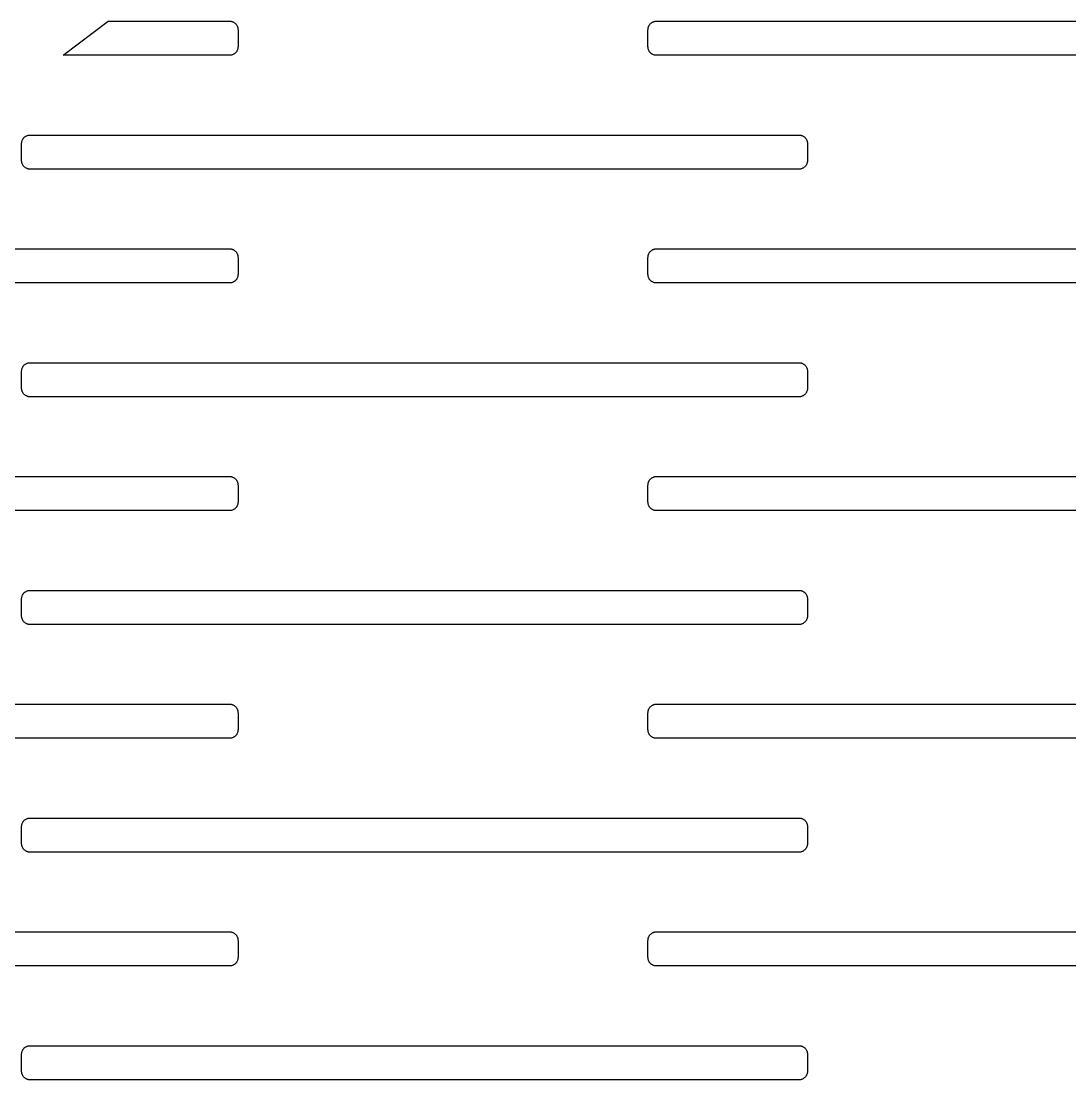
# Model space of a CAD drawing. Header units: metres. Extents: x -156 to 156, y -163 to 163.
# Drawn here: x -99.32 to -62.48, y 82.7 to 119.9 of the extents above; entities that cross this region are included whole.
import ezdxf

# ---------------------------------------------------------------- set-up
doc = ezdxf.new("R2010")
doc.units = ezdxf.units.M

msp = doc.modelspace()

# ---------------------------------------------------------------- linework, layer by layer
for p, q in [((-97.8454, 118.7), (-96.2567, 119.9)), ((-96.2567, 119.9), (-92, 119.9)), ((-92, 119.9), (-91.9812, 119.899)), ((-91.9812, 119.899), (-91.9624, 119.898)), ((-91.9624, 119.898), (-91.9438, 119.895)), ((-91.9438, 119.895), (-91.9254, 119.891)), ((-91.9254, 119.891), (-91.9073, 119.885)), ((-91.9073, 119.885), (-91.8896, 119.879)), ((-91.8896, 119.879), (-91.8723, 119.871)), ((-91.8723, 119.871), (-91.8555, 119.863)), ((-91.8555, 119.863), (-91.8392, 119.853)), ((-91.8392, 119.853), (-91.8237, 119.843)), ((-91.8237, 119.843), (-91.8088, 119.831)), ((-91.8088, 119.831), (-91.7946, 119.819)), ((-91.7946, 119.819), (-91.7813, 119.805)), ((-91.7813, 119.805), (-91.7688, 119.791)), ((-91.7688, 119.791), (-91.7573, 119.776)), ((-77.2427, 119.776), (-77.2312, 119.791)), ((-77.2312, 119.791), (-77.2187, 119.805)), ((-77.2187, 119.805), (-77.2054, 119.819)), ((-77.2054, 119.819), (-77.1912, 119.831)), ((-77.1912, 119.831), (-77.1763, 119.843)), ((-77.1763, 119.843), (-77.1608, 119.853)), ((-77.1608, 119.853), (-77.1445, 119.863)), ((-77.1445, 119.863), (-77.1277, 119.871)), ((-77.1277, 119.871), (-77.1104, 119.879)), ((-77.1104, 119.879), (-77.0927, 119.885)), ((-77.0927, 119.885), (-77.0746, 119.891)), ((-77.0746, 119.891), (-77.0562, 119.895)), ((-77.0562, 119.895), (-77.0376, 119.898)), ((-77.0376, 119.898), (-77.0188, 119.899)), ((-77.0188, 119.899), (-77, 119.9)), ((-77, 119.9), (-50, 119.9)), ((-91.7573, 119.776), (-91.7467, 119.761)), ((-91.7467, 119.761), (-91.7371, 119.745)), ((-91.7371, 119.745), (-91.7285, 119.728)), ((-91.7285, 119.728), (-91.7211, 119.71)), ((-91.7211, 119.71), (-91.7147, 119.693)), ((-91.7147, 119.693), (-91.7094, 119.675)), ((-91.7094, 119.675), (-91.7053, 119.656)), ((-91.7053, 119.656), (-91.7024, 119.638)), ((-91.7024, 119.638), (-91.7006, 119.619)), ((-91.7006, 119.619), (-91.7, 119.6)), ((-91.7, 119.6), (-91.7, 119)), ((-77.3, 119.6), (-77.2994, 119.619)), ((-77.3, 119), (-77.3, 119.6)), ((-77.2994, 119.619), (-77.2976, 119.638)), ((-77.2976, 119.638), (-77.2947, 119.656)), ((-77.2947, 119.656), (-77.2906, 119.675)), ((-77.2906, 119.675), (-77.2853, 119.693)), ((-77.2853, 119.693), (-77.2789, 119.71)), ((-77.2789, 119.71), (-77.2714, 119.728)), ((-77.2714, 119.728), (-77.2629, 119.745)), ((-77.2629, 119.745), (-77.2533, 119.761)), ((-77.2533, 119.761), (-77.2427, 119.776)), ((-92, 118.7), (-97.8454, 118.7)), ((-91.9812, 118.701), (-92, 118.7)), ((-91.9624, 118.702), (-91.9812, 118.701)), ((-91.9438, 118.705), (-91.9624, 118.702)), ((-91.9254, 118.709), (-91.9438, 118.705)), ((-91.9073, 118.715), (-91.9254, 118.709)), ((-91.8896, 118.721), (-91.9073, 118.715)), ((-91.8723, 118.729), (-91.8896, 118.721)), ((-91.8555, 118.737), (-91.8723, 118.729)), ((-91.8392, 118.747), (-91.8555, 118.737)), ((-91.8237, 118.757), (-91.8392, 118.747)), ((-91.8088, 118.769), (-91.8237, 118.757)), ((-91.7946, 118.781), (-91.8088, 118.769)), ((-91.7813, 118.795), (-91.7946, 118.781)), ((-91.7688, 118.809), (-91.7813, 118.795)), ((-91.7573, 118.824), (-91.7688, 118.809)), ((-91.7467, 118.839), (-91.7573, 118.824)), ((-91.7371, 118.855), (-91.7467, 118.839)), ((-91.7285, 118.872), (-91.7371, 118.855)), ((-91.7211, 118.89), (-91.7285, 118.872)), ((-91.7147, 118.907), (-91.7211, 118.89)), ((-91.7094, 118.925), (-91.7147, 118.907)), ((-91.7053, 118.944), (-91.7094, 118.925)), ((-91.7024, 118.962), (-91.7053, 118.944)), ((-91.7006, 118.981), (-91.7024, 118.962)), ((-91.7, 119), (-91.7006, 118.981)), ((-77.2994, 118.981), (-77.3, 119)), ((-77.2976, 118.962), (-77.2994, 118.981)), ((-77.2947, 118.944), (-77.2976, 118.962)), ((-77.2906, 118.925), (-77.2947, 118.944)), ((-77.2853, 118.907), (-77.2906, 118.925)), ((-77.2789, 118.89), (-77.2853, 118.907)), ((-77.2714, 118.872), (-77.2789, 118.89)), ((-77.2629, 118.855), (-77.2714, 118.872)), ((-77.2533, 118.839), (-77.2629, 118.855)), ((-77.2427, 118.824), (-77.2533, 118.839)), ((-77.2312, 118.809), (-77.2427, 118.824)), ((-77.2187, 118.795), (-77.2312, 118.809)), ((-77.2054, 118.781), (-77.2187, 118.795)), ((-77.1912, 118.769), (-77.2054, 118.781)), ((-77.1763, 118.757), (-77.1912, 118.769)), ((-77.1608, 118.747), (-77.1763, 118.757)), ((-77.1445, 118.737), (-77.1608, 118.747)), ((-77.1277, 118.729), (-77.1445, 118.737)), ((-77.1104, 118.721), (-77.1277, 118.729)), ((-77.0927, 118.715), (-77.1104, 118.721)), ((-77.0746, 118.709), (-77.0927, 118.715)), ((-77.0562, 118.705), (-77.0746, 118.709)), ((-77.0376, 118.702), (-77.0562, 118.705)), ((-77.0188, 118.701), (-77.0376, 118.702)), ((-77, 118.7), (-77.0188, 118.701)), ((-50, 118.7), (-77, 118.7)), ((-99.2906, 115.675), (-99.2853, 115.693)), ((-99.2853, 115.693), (-99.2789, 115.71)), ((-99.2789, 115.71), (-99.2714, 115.728)), ((-99.2714, 115.728), (-99.2629, 115.745)), ((-99.2629, 115.745), (-99.2533, 115.761)), ((-99.2533, 115.761), (-99.2427, 115.776)), ((-99.2427, 115.776), (-99.2312, 115.791)), ((-99.2312, 115.791), (-99.2187, 115.805)), ((-99.2187, 115.805), (-99.2054, 115.819)), ((-99.2054, 115.819), (-99.1912, 115.831)), ((-99.1912, 115.831), (-99.1763, 115.843)), ((-99.1763, 115.843), (-99.1608, 115.853)), ((-99.1608, 115.853), (-99.1445, 115.863)), ((-99.1445, 115.863), (-99.1277, 115.871)), ((-99.1277, 115.871), (-99.1104, 115.879)), ((-99.1104, 115.879), (-99.0927, 115.885)), ((-99.0927, 115.885), (-99.0746, 115.891)), ((-99.0746, 115.891), (-99.0562, 115.895)), ((-99.0562, 115.895), (-99.0376, 115.898)), ((-99.0376, 115.898), (-99.0188, 115.899)), ((-99.0188, 115.899), (-99, 115.9)), ((-99, 115.9), (-72, 115.9)), ((-72, 115.9), (-71.9812, 115.899)), ((-71.9812, 115.899), (-71.9624, 115.898)), ((-71.9624, 115.898), (-71.9438, 115.895)), ((-71.9438, 115.895), (-71.9254, 115.891)), ((-71.9254, 115.891), (-71.9073, 115.885)), ((-71.9073, 115.885), (-71.8896, 115.879)), ((-71.8896, 115.879), (-71.8723, 115.871)), ((-71.8723, 115.871), (-71.8555, 115.863)), ((-71.8555, 115.863), (-71.8392, 115.853)), ((-71.8392, 115.853), (-71.8237, 115.843)), ((-71.8237, 115.843), (-71.8088, 115.831)), ((-71.8088, 115.831), (-71.7946, 115.819)), ((-71.7946, 115.819), (-71.7813, 115.805)), ((-71.7813, 115.805), (-71.7688, 115.791)), ((-71.7688, 115.791), (-71.7573, 115.776)), ((-71.7573, 115.776), (-71.7467, 115.761)), ((-71.7467, 115.761), (-71.7371, 115.745)), ((-71.7371, 115.745), (-71.7285, 115.728)), ((-71.7285, 115.728), (-71.7211, 115.71)), ((-71.7211, 115.71), (-71.7147, 115.693)), ((-71.7147, 115.693), (-71.7094, 115.675)), ((-99.3, 115.6), (-99.2994, 115.619)), ((-99.3, 115), (-99.3, 115.6)), ((-99.2994, 115.619), (-99.2976, 115.638)), ((-99.2976, 115.638), (-99.2947, 115.656)), ((-99.2947, 115.656), (-99.2906, 115.675)), ((-71.7094, 115.675), (-71.7053, 115.656)), ((-71.7053, 115.656), (-71.7024, 115.638)), ((-71.7024, 115.638), (-71.7006, 115.619)), ((-71.7006, 115.619), (-71.7, 115.6)), ((-71.7, 115.6), (-71.7, 115)), ((-99.2994, 114.981), (-99.3, 115)), ((-99.2976, 114.962), (-99.2994, 114.981)), ((-99.2947, 114.944), (-99.2976, 114.962)), ((-71.7024, 114.962), (-71.7053, 114.944)), ((-71.7006, 114.981), (-71.7024, 114.962)), ((-71.7, 115), (-71.7006, 114.981)), ((-99.2906, 114.925), (-99.2947, 114.944)), ((-99.2853, 114.907), (-99.2906, 114.925)), ((-99.2789, 114.89), (-99.2853, 114.907)), ((-99.2714, 114.872), (-99.2789, 114.89)), ((-99.2629, 114.855), (-99.2714, 114.872)), ((-99.2533, 114.839), (-99.2629, 114.855)), ((-99.2427, 114.824), (-99.2533, 114.839)), ((-99.2312, 114.809), (-99.2427, 114.824)), ((-99.2187, 114.795), (-99.2312, 114.809)), ((-99.2054, 114.781), (-99.2187, 114.795)), ((-99.1912, 114.769), (-99.2054, 114.781)), ((-99.1763, 114.757), (-99.1912, 114.769)), ((-99.1608, 114.747), (-99.1763, 114.757)), ((-99.1445, 114.737), (-99.1608, 114.747)), ((-99.1277, 114.729), (-99.1445, 114.737)), ((-99.1104, 114.721), (-99.1277, 114.729)), ((-99.0927, 114.715), (-99.1104, 114.721)), ((-99.0746, 114.709), (-99.0927, 114.715)), ((-99.0562, 114.705), (-99.0746, 114.709)), ((-99.0376, 114.702), (-99.0562, 114.705)), ((-99.0188, 114.701), (-99.0376, 114.702)), ((-99, 114.7), (-99.0188, 114.701)), ((-72, 114.7), (-99, 114.7)), ((-71.9812, 114.701), (-72, 114.7)), ((-71.9624, 114.702), (-71.9812, 114.701)), ((-71.9438, 114.705), (-71.9624, 114.702)), ((-71.9254, 114.709), (-71.9438, 114.705)), ((-71.9073, 114.715), (-71.9254, 114.709)), ((-71.8896, 114.721), (-71.9073, 114.715)), ((-71.8723, 114.729), (-71.8896, 114.721)), ((-71.8555, 114.737), (-71.8723, 114.729)), ((-71.8392, 114.747), (-71.8555, 114.737)), ((-71.8237, 114.757), (-71.8392, 114.747)), ((-71.8088, 114.769), (-71.8237, 114.757)), ((-71.7946, 114.781), (-71.8088, 114.769)), ((-71.7813, 114.795), (-71.7946, 114.781)), ((-71.7688, 114.809), (-71.7813, 114.795)), ((-71.7573, 114.824), (-71.7688, 114.809)), ((-71.7467, 114.839), (-71.7573, 114.824)), ((-71.7371, 114.855), (-71.7467, 114.839)), ((-71.7285, 114.872), (-71.7371, 114.855)), ((-71.7211, 114.89), (-71.7285, 114.872)), ((-71.7147, 114.907), (-71.7211, 114.89)), ((-71.7094, 114.925), (-71.7147, 114.907)), ((-71.7053, 114.944), (-71.7094, 114.925)), ((-106.081, 111.9), (-92, 111.9)), ((-92, 111.9), (-91.9812, 111.899)), ((-91.9812, 111.899), (-91.9624, 111.898)), ((-91.9624, 111.898), (-91.9438, 111.895)), ((-91.9438, 111.895), (-91.9254, 111.891)), ((-91.9254, 111.891), (-91.9073, 111.885)), ((-91.9073, 111.885), (-91.8896, 111.879)), ((-91.8896, 111.879), (-91.8723, 111.871)), ((-91.8723, 111.871), (-91.8555, 111.863)), ((-91.8555, 111.863), (-91.8392, 111.853)), ((-91.8392, 111.853), (-91.8237, 111.843)), ((-91.8237, 111.843), (-91.8088, 111.831)), ((-91.8088, 111.831), (-91.7946, 111.819)), ((-91.7946, 111.819), (-91.7813, 111.805)), ((-91.7813, 111.805), (-91.7688, 111.791)), ((-91.7688, 111.791), (-91.7573, 111.776)), ((-91.7573, 111.776), (-91.7467, 111.761)), ((-91.7467, 111.761), (-91.7371, 111.745)), ((-91.7371, 111.745), (-91.7285, 111.728)), ((-91.7285, 111.728), (-91.7211, 111.71)), ((-91.7211, 111.71), (-91.7147, 111.693)), ((-91.7147, 111.693), (-91.7094, 111.675)), ((-91.7094, 111.675), (-91.7053, 111.656)), ((-91.7053, 111.656), (-91.7024, 111.638)), ((-91.7024, 111.638), (-91.7006, 111.619)), ((-91.7006, 111.619), (-91.7, 111.6)), ((-77.3, 111.6), (-77.2994, 111.619)), ((-77.2994, 111.619), (-77.2976, 111.638)), ((-77.2976, 111.638), (-77.2947, 111.656)), ((-77.2947, 111.656), (-77.2906, 111.675)), ((-77.2906, 111.675), (-77.2853, 111.693)), ((-77.2853, 111.693), (-77.2789, 111.71)), ((-77.2789, 111.71), (-77.2714, 111.728)), ((-77.2714, 111.728), (-77.2629, 111.745)), ((-77.2629, 111.745), (-77.2533, 111.761)), ((-77.2533, 111.761), (-77.2427, 111.776)), ((-77.2427, 111.776), (-77.2312, 111.791)), ((-77.2312, 111.791), (-77.2187, 111.805)), ((-77.2187, 111.805), (-77.2054, 111.819)), ((-77.2054, 111.819), (-77.1912, 111.831)), ((-77.1912, 111.831), (-77.1763, 111.843)), ((-77.1763, 111.843), (-77.1608, 111.853)), ((-77.1608, 111.853), (-77.1445, 111.863)), ((-77.1445, 111.863), (-77.1277, 111.871)), ((-77.1277, 111.871), (-77.1104, 111.879)), ((-77.1104, 111.879), (-77.0927, 111.885)), ((-77.0927, 111.885), (-77.0746, 111.891)), ((-77.0746, 111.891), (-77.0562, 111.895)), ((-77.0562, 111.895), (-77.0376, 111.898)), ((-77.0376, 111.898), (-77.0188, 111.899)), ((-77.0188, 111.899), (-77, 111.9)), ((-77, 111.9), (-50, 111.9)), ((-91.7, 111.6), (-91.7, 111)), ((-77.3, 111), (-77.3, 111.6)), ((-91.7285, 110.872), (-91.7371, 110.855)), ((-91.7211, 110.89), (-91.7285, 110.872)), ((-91.7147, 110.907), (-91.7211, 110.89)), ((-91.7094, 110.925), (-91.7147, 110.907)), ((-91.7053, 110.944), (-91.7094, 110.925)), ((-91.7024, 110.962), (-91.7053, 110.944)), ((-91.7006, 110.981), (-91.7024, 110.962)), ((-91.7, 111), (-91.7006, 110.981)), ((-77.2994, 110.981), (-77.3, 111)), ((-77.2976, 110.962), (-77.2994, 110.981)), ((-77.2947, 110.944), (-77.2976, 110.962)), ((-77.2906, 110.925), (-77.2947, 110.944)), ((-77.2853, 110.907), (-77.2906, 110.925)), ((-77.2789, 110.89), (-77.2853, 110.907)), ((-77.2714, 110.872), (-77.2789, 110.89)), ((-77.2629, 110.855), (-77.2714, 110.872)), ((-92, 110.7), (-107.48, 110.7)), ((-91.9812, 110.701), (-92, 110.7)), ((-91.9624, 110.702), (-91.9812, 110.701)), ((-91.9438, 110.705), (-91.9624, 110.702)), ((-91.9254, 110.709), (-91.9438, 110.705)), ((-91.9073, 110.715), (-91.9254, 110.709)), ((-91.8896, 110.721), (-91.9073, 110.715)), ((-91.8723, 110.729), (-91.8896, 110.721)), ((-91.8555, 110.737), (-91.8723, 110.729)), ((-91.8392, 110.747), (-91.8555, 110.737)), ((-91.8237, 110.757), (-91.8392, 110.747)), ((-91.8088, 110.769), (-91.8237, 110.757)), ((-91.7946, 110.781), (-91.8088, 110.769)), ((-91.7813, 110.795), (-91.7946, 110.781)), ((-91.7688, 110.809), (-91.7813, 110.795)), ((-91.7573, 110.824), (-91.7688, 110.809)), ((-91.7467, 110.839), (-91.7573, 110.824)), ((-91.7371, 110.855), (-91.7467, 110.839)), ((-77.2533, 110.839), (-77.2629, 110.855)), ((-77.2427, 110.824), (-77.2533, 110.839)), ((-77.2312, 110.809), (-77.2427, 110.824)), ((-77.2187, 110.795), (-77.2312, 110.809)), ((-77.2054, 110.781), (-77.2187, 110.795)), ((-77.1912, 110.769), (-77.2054, 110.781)), ((-77.1763, 110.757), (-77.1912, 110.769)), ((-77.1608, 110.747), (-77.1763, 110.757)), ((-77.1445, 110.737), (-77.1608, 110.747)), ((-77.1277, 110.729), (-77.1445, 110.737)), ((-77.1104, 110.721), (-77.1277, 110.729)), ((-77.0927, 110.715), (-77.1104, 110.721)), ((-77.0746, 110.709), (-77.0927, 110.715)), ((-77.0562, 110.705), (-77.0746, 110.709)), ((-77.0376, 110.702), (-77.0562, 110.705)), ((-77.0188, 110.701), (-77.0376, 110.702)), ((-77, 110.7), (-77.0188, 110.701)), ((-50, 110.7), (-77, 110.7)), ((-99.1104, 107.879), (-99.0927, 107.885)), ((-99.0927, 107.885), (-99.0746, 107.891)), ((-99.0746, 107.891), (-99.0562, 107.895)), ((-99.0562, 107.895), (-99.0376, 107.898)), ((-99.0376, 107.898), (-99.0188, 107.899)), ((-99.0188, 107.899), (-99, 107.9)), ((-99, 107.9), (-72, 107.9)), ((-72, 107.9), (-71.9812, 107.899)), ((-71.9812, 107.899), (-71.9624, 107.898)), ((-71.9624, 107.898), (-71.9438, 107.895)), ((-71.9438, 107.895), (-71.9254, 107.891)), ((-71.9254, 107.891), (-71.9073, 107.885)), ((-71.9073, 107.885), (-71.8896, 107.879)), ((-99.3, 107.6), (-99.2994, 107.619)), ((-99.3, 107), (-99.3, 107.6)), ((-99.2994, 107.619), (-99.2976, 107.638)), ((-99.2976, 107.638), (-99.2947, 107.656)), ((-99.2947, 107.656), (-99.2906, 107.675)), ((-99.2906, 107.675), (-99.2853, 107.693)), ((-99.2853, 107.693), (-99.2789, 107.71)), ((-99.2789, 107.71), (-99.2714, 107.728)), ((-99.2714, 107.728), (-99.2629, 107.745)), ((-99.2629, 107.745), (-99.2533, 107.761)), ((-99.2533, 107.761), (-99.2427, 107.776)), ((-99.2427, 107.776), (-99.2312, 107.791)), ((-99.2312, 107.791), (-99.2187, 107.805)), ((-99.2187, 107.805), (-99.2054, 107.819)), ((-99.2054, 107.819), (-99.1912, 107.831)), ((-99.1912, 107.831), (-99.1763, 107.843)), ((-99.1763, 107.843), (-99.1608, 107.853)), ((-99.1608, 107.853), (-99.1445, 107.863)), ((-99.1445, 107.863), (-99.1277, 107.871)), ((-99.1277, 107.871), (-99.1104, 107.879)), ((-71.8896, 107.879), (-71.8723, 107.871)), ((-71.8723, 107.871), (-71.8555, 107.863)), ((-71.8555, 107.863), (-71.8392, 107.853)), ((-71.8392, 107.853), (-71.8237, 107.843)), ((-71.8237, 107.843), (-71.8088, 107.831)), ((-71.8088, 107.831), (-71.7946, 107.819)), ((-71.7946, 107.819), (-71.7813, 107.805)), ((-71.7813, 107.805), (-71.7688, 107.791)), ((-71.7688, 107.791), (-71.7573, 107.776)), ((-71.7573, 107.776), (-71.7467, 107.761)), ((-71.7467, 107.761), (-71.7371, 107.745)), ((-71.7371, 107.745), (-71.7285, 107.728)), ((-71.7285, 107.728), (-71.7211, 107.71)), ((-71.7211, 107.71), (-71.7147, 107.693)), ((-71.7147, 107.693), (-71.7094, 107.675)), ((-71.7094, 107.675), (-71.7053, 107.656)), ((-71.7053, 107.656), (-71.7024, 107.638)), ((-71.7024, 107.638), (-71.7006, 107.619)), ((-71.7006, 107.619), (-71.7, 107.6)), ((-71.7, 107.6), (-71.7, 107)), ((-99.2994, 106.981), (-99.3, 107)), ((-99.2976, 106.962), (-99.2994, 106.981)), ((-99.2947, 106.944), (-99.2976, 106.962)), ((-99.2906, 106.925), (-99.2947, 106.944)), ((-99.2853, 106.907), (-99.2906, 106.925)), ((-99.2789, 106.89), (-99.2853, 106.907)), ((-99.2714, 106.872), (-99.2789, 106.89)), ((-99.2629, 106.855), (-99.2714, 106.872)), ((-99.2533, 106.839), (-99.2629, 106.855)), ((-99.2427, 106.824), (-99.2533, 106.839)), ((-99.2312, 106.809), (-99.2427, 106.824)), ((-99.2187, 106.795), (-99.2312, 106.809)), ((-99.2054, 106.781), (-99.2187, 106.795)), ((-99.1912, 106.769), (-99.2054, 106.781)), ((-99.1763, 106.757), (-99.1912, 106.769)), ((-71.8088, 106.769), (-71.8237, 106.757)), ((-71.7946, 106.781), (-71.8088, 106.769)), ((-71.7813, 106.795), (-71.7946, 106.781)), ((-71.7688, 106.809), (-71.7813, 106.795)), ((-71.7573, 106.824), (-71.7688, 106.809)), ((-71.7467, 106.839), (-71.7573, 106.824)), ((-71.7371, 106.855), (-71.7467, 106.839)), ((-71.7285, 106.872), (-71.7371, 106.855)), ((-71.7211, 106.89), (-71.7285, 106.872)), ((-71.7147, 106.907), (-71.7211, 106.89)), ((-71.7094, 106.925), (-71.7147, 106.907)), ((-71.7053, 106.944), (-71.7094, 106.925)), ((-71.7024, 106.962), (-71.7053, 106.944)), ((-71.7006, 106.981), (-71.7024, 106.962)), ((-71.7, 107), (-71.7006, 106.981)), ((-99.1608, 106.747), (-99.1763, 106.757)), ((-99.1445, 106.737), (-99.1608, 106.747)), ((-99.1277, 106.729), (-99.1445, 106.737)), ((-99.1104, 106.721), (-99.1277, 106.729)), ((-99.0927, 106.715), (-99.1104, 106.721)), ((-99.0746, 106.709), (-99.0927, 106.715)), ((-99.0562, 106.705), (-99.0746, 106.709)), ((-99.0376, 106.702), (-99.0562, 106.705)), ((-99.0188, 106.701), (-99.0376, 106.702)), ((-99, 106.7), (-99.0188, 106.701)), ((-72, 106.7), (-99, 106.7)), ((-71.9812, 106.701), (-72, 106.7)), ((-71.9624, 106.702), (-71.9812, 106.701)), ((-71.9438, 106.705), (-71.9624, 106.702)), ((-71.9254, 106.709), (-71.9438, 106.705)), ((-71.9073, 106.715), (-71.9254, 106.709)), ((-71.8896, 106.721), (-71.9073, 106.715)), ((-71.8723, 106.729), (-71.8896, 106.721)), ((-71.8555, 106.737), (-71.8723, 106.729)), ((-71.8392, 106.747), (-71.8555, 106.737)), ((-71.8237, 106.757), (-71.8392, 106.747)), ((-114.519, 103.9), (-92, 103.9)), ((-92, 103.9), (-91.9812, 103.899)), ((-91.9812, 103.899), (-91.9624, 103.898)), ((-91.9624, 103.898), (-91.9438, 103.895)), ((-91.9438, 103.895), (-91.9254, 103.891)), ((-91.9254, 103.891), (-91.9073, 103.885)), ((-91.9073, 103.885), (-91.8896, 103.879)), ((-91.8896, 103.879), (-91.8723, 103.871)), ((-91.8723, 103.871), (-91.8555, 103.863)), ((-91.8555, 103.863), (-91.8392, 103.853)), ((-91.8392, 103.853), (-91.8237, 103.843)), ((-91.8237, 103.843), (-91.8088, 103.831)), ((-91.8088, 103.831), (-91.7946, 103.819)), ((-91.7946, 103.819), (-91.7813, 103.805)), ((-91.7813, 103.805), (-91.7688, 103.791)), ((-91.7688, 103.791), (-91.7573, 103.776)), ((-77.2427, 103.776), (-77.2312, 103.791)), ((-77.2312, 103.791), (-77.2187, 103.805)), ((-77.2187, 103.805), (-77.2054, 103.819)), ((-77.2054, 103.819), (-77.1912, 103.831)), ((-77.1912, 103.831), (-77.1763, 103.843)), ((-77.1763, 103.843), (-77.1608, 103.853)), ((-77.1608, 103.853), (-77.1445, 103.863)), ((-77.1445, 103.863), (-77.1277, 103.871)), ((-77.1277, 103.871), (-77.1104, 103.879)), ((-77.1104, 103.879), (-77.0927, 103.885)), ((-77.0927, 103.885), (-77.0746, 103.891)), ((-77.0746, 103.891), (-77.0562, 103.895)), ((-77.0562, 103.895), (-77.0376, 103.898)), ((-77.0376, 103.898), (-77.0188, 103.899)), ((-77.0188, 103.899), (-77, 103.9)), ((-77, 103.9), (-50, 103.9)), ((-91.7573, 103.776), (-91.7467, 103.761)), ((-91.7467, 103.761), (-91.7371, 103.745)), ((-91.7371, 103.745), (-91.7285, 103.728)), ((-91.7285, 103.728), (-91.7211, 103.71)), ((-91.7211, 103.71), (-91.7147, 103.693)), ((-91.7147, 103.693), (-91.7094, 103.675)), ((-91.7094, 103.675), (-91.7053, 103.656)), ((-91.7053, 103.656), (-91.7024, 103.638)), ((-91.7024, 103.638), (-91.7006, 103.619)), ((-91.7006, 103.619), (-91.7, 103.6)), ((-91.7, 103.6), (-91.7, 103)), ((-77.3, 103.6), (-77.2994, 103.619)), ((-77.3, 103), (-77.3, 103.6)), ((-77.2994, 103.619), (-77.2976, 103.638)), ((-77.2976, 103.638), (-77.2947, 103.656)), ((-77.2947, 103.656), (-77.2906, 103.675)), ((-77.2906, 103.675), (-77.2853, 103.693)), ((-77.2853, 103.693), (-77.2789, 103.71)), ((-77.2789, 103.71), (-77.2714, 103.728)), ((-77.2714, 103.728), (-77.2629, 103.745)), ((-77.2629, 103.745), (-77.2533, 103.761)), ((-77.2533, 103.761), (-77.2427, 103.776)), ((-92, 102.7), (-115.641, 102.7)), ((-91.9812, 102.701), (-92, 102.7)), ((-91.9624, 102.702), (-91.9812, 102.701)), ((-91.9438, 102.705), (-91.9624, 102.702)), ((-91.9254, 102.709), (-91.9438, 102.705)), ((-91.9073, 102.715), (-91.9254, 102.709)), ((-91.8896, 102.721), (-91.9073, 102.715)), ((-91.8723, 102.729), (-91.8896, 102.721)), ((-91.8555, 102.737), (-91.8723, 102.729)), ((-91.8392, 102.747), (-91.8555, 102.737)), ((-91.8237, 102.757), (-91.8392, 102.747)), ((-91.8088, 102.769), (-91.8237, 102.757)), ((-91.7946, 102.781), (-91.8088, 102.769)), ((-91.7813, 102.795), (-91.7946, 102.781)), ((-91.7688, 102.809), (-91.7813, 102.795)), ((-91.7573, 102.824), (-91.7688, 102.809)), ((-91.7467, 102.839), (-91.7573, 102.824)), ((-91.7371, 102.855), (-91.7467, 102.839)), ((-91.7285, 102.872), (-91.7371, 102.855)), ((-91.7211, 102.89), (-91.7285, 102.872)), ((-91.7147, 102.907), (-91.7211, 102.89)), ((-91.7094, 102.925), (-91.7147, 102.907)), ((-91.7053, 102.944), (-91.7094, 102.925)), ((-91.7024, 102.962), (-91.7053, 102.944)), ((-91.7006, 102.981), (-91.7024, 102.962)), ((-91.7, 103), (-91.7006, 102.981)), ((-77.2994, 102.981), (-77.3, 103)), ((-77.2976, 102.962), (-77.2994, 102.981)), ((-77.2947, 102.944), (-77.2976, 102.962)), ((-77.2906, 102.925), (-77.2947, 102.944)), ((-77.2853, 102.907), (-77.2906, 102.925)), ((-77.2789, 102.89), (-77.2853, 102.907)), ((-77.2714, 102.872), (-77.2789, 102.89)), ((-77.2629, 102.855), (-77.2714, 102.872)), ((-77.2533, 102.839), (-77.2629, 102.855)), ((-77.2427, 102.824), (-77.2533, 102.839)), ((-77.2312, 102.809), (-77.2427, 102.824)), ((-77.2187, 102.795), (-77.2312, 102.809)), ((-77.2054, 102.781), (-77.2187, 102.795)), ((-77.1912, 102.769), (-77.2054, 102.781)), ((-77.1763, 102.757), (-77.1912, 102.769)), ((-77.1608, 102.747), (-77.1763, 102.757)), ((-77.1445, 102.737), (-77.1608, 102.747)), ((-77.1277, 102.729), (-77.1445, 102.737)), ((-77.1104, 102.721), (-77.1277, 102.729)), ((-77.0927, 102.715), (-77.1104, 102.721)), ((-77.0746, 102.709), (-77.0927, 102.715)), ((-77.0562, 102.705), (-77.0746, 102.709)), ((-77.0376, 102.702), (-77.0562, 102.705)), ((-77.0188, 102.701), (-77.0376, 102.702)), ((-77, 102.7), (-77.0188, 102.701)), ((-50, 102.7), (-77, 102.7)), ((-99.2853, 99.6927), (-99.2789, 99.7104)), ((-99.2789, 99.7104), (-99.2714, 99.7277)), ((-99.2714, 99.7277), (-99.2629, 99.7445)), ((-99.2629, 99.7445), (-99.2533, 99.7607)), ((-99.2533, 99.7607), (-99.2427, 99.7763)), ((-99.2427, 99.7763), (-99.2312, 99.7912)), ((-99.2312, 99.7912), (-99.2187, 99.8054)), ((-99.2187, 99.8054), (-99.2054, 99.8187)), ((-99.2054, 99.8187), (-99.1912, 99.8311)), ((-99.1912, 99.8311), (-99.1763, 99.8427)), ((-99.1763, 99.8427), (-99.1608, 99.8533)), ((-99.1608, 99.8533), (-99.1445, 99.8629)), ((-99.1445, 99.8629), (-99.1277, 99.8714)), ((-99.1277, 99.8714), (-99.1104, 99.8789)), ((-99.1104, 99.8789), (-99.0927, 99.8853)), ((-99.0927, 99.8853), (-99.0746, 99.8906)), ((-99.0746, 99.8906), (-99.0562, 99.8947)), ((-99.0562, 99.8947), (-99.0376, 99.8976)), ((-99.0376, 99.8976), (-99.0188, 99.8994)), ((-99.0188, 99.8994), (-99, 99.9)), ((-99, 99.9), (-72, 99.9)), ((-72, 99.9), (-71.9812, 99.8994)), ((-71.9812, 99.8994), (-71.9624, 99.8976)), ((-71.9624, 99.8976), (-71.9438, 99.8947)), ((-71.9438, 99.8947), (-71.9254, 99.8906)), ((-71.9254, 99.8906), (-71.9073, 99.8853)), ((-71.9073, 99.8853), (-71.8896, 99.8789)), ((-71.8896, 99.8789), (-71.8723, 99.8714)), ((-71.8723, 99.8714), (-71.8555, 99.8629)), ((-71.8555, 99.8629), (-71.8392, 99.8533)), ((-71.8392, 99.8533), (-71.8237, 99.8427)), ((-71.8237, 99.8427), (-71.8088, 99.8311)), ((-71.8088, 99.8311), (-71.7946, 99.8187)), ((-71.7946, 99.8187), (-71.7813, 99.8054)), ((-71.7813, 99.8054), (-71.7688, 99.7912)), ((-71.7688, 99.7912), (-71.7573, 99.7763)), ((-71.7573, 99.7763), (-71.7467, 99.7607)), ((-71.7467, 99.7607), (-71.7371, 99.7445)), ((-71.7371, 99.7445), (-71.7285, 99.7277)), ((-71.7285, 99.7277), (-71.7211, 99.7104)), ((-71.7211, 99.7104), (-71.7147, 99.6927)), ((-99.3, 99.6), (-99.2994, 99.6188)), ((-99.3, 99), (-99.3, 99.6)), ((-99.2994, 99.6188), (-99.2976, 99.6376)), ((-99.2976, 99.6376), (-99.2947, 99.6562)), ((-99.2947, 99.6562), (-99.2906, 99.6746)), ((-99.2906, 99.6746), (-99.2853, 99.6927)), ((-71.7147, 99.6927), (-71.7094, 99.6746)), ((-71.7094, 99.6746), (-71.7053, 99.6562)), ((-71.7053, 99.6562), (-71.7024, 99.6376)), ((-71.7024, 99.6376), (-71.7006, 99.6188)), ((-71.7006, 99.6188), (-71.7, 99.6)), ((-71.7, 99.6), (-71.7, 99)), ((-99.2994, 98.9812), (-99.3, 99)), ((-99.2976, 98.9624), (-99.2994, 98.9812)), ((-99.2947, 98.9438), (-99.2976, 98.9624)), ((-71.7024, 98.9624), (-71.7053, 98.9438)), ((-71.7006, 98.9812), (-71.7024, 98.9624)), ((-71.7, 99), (-71.7006, 98.9812)), ((-99.2906, 98.9254), (-99.2947, 98.9438)), ((-99.2853, 98.9073), (-99.2906, 98.9254)), ((-99.2789, 98.8896), (-99.2853, 98.9073)), ((-99.2714, 98.8723), (-99.2789, 98.8896)), ((-99.2629, 98.8555), (-99.2714, 98.8723)), ((-99.2533, 98.8392), (-99.2629, 98.8555)), ((-99.2427, 98.8237), (-99.2533, 98.8392)), ((-99.2312, 98.8088), (-99.2427, 98.8237)), ((-99.2187, 98.7946), (-99.2312, 98.8088)), ((-99.2054, 98.7813), (-99.2187, 98.7946)), ((-99.1912, 98.7688), (-99.2054, 98.7813)), ((-99.1763, 98.7573), (-99.1912, 98.7688)), ((-99.1608, 98.7467), (-99.1763, 98.7573)), ((-99.1445, 98.7371), (-99.1608, 98.7467)), ((-99.1277, 98.7285), (-99.1445, 98.7371)), ((-99.1104, 98.7211), (-99.1277, 98.7285)), ((-99.0927, 98.7147), (-99.1104, 98.7211)), ((-99.0746, 98.7094), (-99.0927, 98.7147)), ((-99.0562, 98.7053), (-99.0746, 98.7094)), ((-99.0376, 98.7024), (-99.0562, 98.7053)), ((-99.0188, 98.7006), (-99.0376, 98.7024)), ((-99, 98.7), (-99.0188, 98.7006)), ((-72, 98.7), (-99, 98.7)), ((-71.9812, 98.7006), (-72, 98.7)), ((-71.9624, 98.7024), (-71.9812, 98.7006)), ((-71.9438, 98.7053), (-71.9624, 98.7024)), ((-71.9254, 98.7094), (-71.9438, 98.7053)), ((-71.9073, 98.7147), (-71.9254, 98.7094)), ((-71.8896, 98.7211), (-71.9073, 98.7147)), ((-71.8723, 98.7285), (-71.8896, 98.7211)), ((-71.8555, 98.7371), (-71.8723, 98.7285)), ((-71.8392, 98.7467), (-71.8555, 98.7371)), ((-71.8237, 98.7573), (-71.8392, 98.7467)), ((-71.8088, 98.7688), (-71.8237, 98.7573)), ((-71.7946, 98.7813), (-71.8088, 98.7688)), ((-71.7813, 98.7946), (-71.7946, 98.7813)), ((-71.7688, 98.8088), (-71.7813, 98.7946)), ((-71.7573, 98.8237), (-71.7688, 98.8088)), ((-71.7467, 98.8392), (-71.7573, 98.8237)), ((-71.7371, 98.8555), (-71.7467, 98.8392)), ((-71.7285, 98.8723), (-71.7371, 98.8555)), ((-71.7211, 98.8896), (-71.7285, 98.8723)), ((-71.7147, 98.9073), (-71.7211, 98.8896)), ((-71.7094, 98.9254), (-71.7147, 98.9073)), ((-71.7053, 98.9438), (-71.7094, 98.9254)), ((-119, 95.9), (-92, 95.9)), ((-92, 95.9), (-91.9812, 95.8994)), ((-91.9812, 95.8994), (-91.9624, 95.8976)), ((-91.9624, 95.8976), (-91.9438, 95.8947)), ((-91.9438, 95.8947), (-91.9254, 95.8906)), ((-91.9254, 95.8906), (-91.9073, 95.8853)), ((-91.9073, 95.8853), (-91.8896, 95.8789)), ((-91.8896, 95.8789), (-91.8723, 95.8714)), ((-91.8723, 95.8714), (-91.8555, 95.8629)), ((-91.8555, 95.8629), (-91.8392, 95.8533)), ((-91.8392, 95.8533), (-91.8237, 95.8427)), ((-91.8237, 95.8427), (-91.8088, 95.8311)), ((-91.8088, 95.8311), (-91.7946, 95.8187)), ((-91.7946, 95.8187), (-91.7813, 95.8054)), ((-91.7813, 95.8054), (-91.7688, 95.7912)), ((-91.7688, 95.7912), (-91.7573, 95.7763)), ((-91.7573, 95.7763), (-91.7467, 95.7607)), ((-91.7467, 95.7607), (-91.7371, 95.7445)), ((-91.7371, 95.7445), (-91.7285, 95.7277)), ((-91.7285, 95.7277), (-91.7211, 95.7104)), ((-91.7211, 95.7104), (-91.7147, 95.6927)), ((-91.7147, 95.6927), (-91.7094, 95.6746)), ((-91.7094, 95.6746), (-91.7053, 95.6562)), ((-91.7053, 95.6562), (-91.7024, 95.6376)), ((-91.7024, 95.6376), (-91.7006, 95.6188)), ((-91.7006, 95.6188), (-91.7, 95.6)), ((-77.3, 95.6), (-77.2994, 95.6188)), ((-77.2994, 95.6188), (-77.2976, 95.6376)), ((-77.2976, 95.6376), (-77.2947, 95.6562)), ((-77.2947, 95.6562), (-77.2906, 95.6746)), ((-77.2906, 95.6746), (-77.2853, 95.6927)), ((-77.2853, 95.6927), (-77.2789, 95.7104)), ((-77.2789, 95.7104), (-77.2714, 95.7277)), ((-77.2714, 95.7277), (-77.2629, 95.7445)), ((-77.2629, 95.7445), (-77.2533, 95.7607)), ((-77.2533, 95.7607), (-77.2427, 95.7763)), ((-77.2427, 95.7763), (-77.2312, 95.7912)), ((-77.2312, 95.7912), (-77.2187, 95.8054)), ((-77.2187, 95.8054), (-77.2054, 95.8187)), ((-77.2054, 95.8187), (-77.1912, 95.8311)), ((-77.1912, 95.8311), (-77.1763, 95.8427)), ((-77.1763, 95.8427), (-77.1608, 95.8533)), ((-77.1608, 95.8533), (-77.1445, 95.8629)), ((-77.1445, 95.8629), (-77.1277, 95.8714)), ((-77.1277, 95.8714), (-77.1104, 95.8789)), ((-77.1104, 95.8789), (-77.0927, 95.8853)), ((-77.0927, 95.8853), (-77.0746, 95.8906)), ((-77.0746, 95.8906), (-77.0562, 95.8947)), ((-77.0562, 95.8947), (-77.0376, 95.8976)), ((-77.0376, 95.8976), (-77.0188, 95.8994)), ((-77.0188, 95.8994), (-77, 95.9)), ((-77, 95.9), (-50, 95.9)), ((-91.7, 95.6), (-91.7, 95)), ((-77.3, 95), (-77.3, 95.6)), ((-91.7285, 94.8723), (-91.7371, 94.8555)), ((-91.7211, 94.8896), (-91.7285, 94.8723)), ((-91.7147, 94.9073), (-91.7211, 94.8896)), ((-91.7094, 94.9254), (-91.7147, 94.9073)), ((-91.7053, 94.9438), (-91.7094, 94.9254)), ((-91.7024, 94.9624), (-91.7053, 94.9438)), ((-91.7006, 94.9812), (-91.7024, 94.9624)), ((-91.7, 95), (-91.7006, 94.9812)), ((-77.2994, 94.9812), (-77.3, 95)), ((-77.2976, 94.9624), (-77.2994, 94.9812)), ((-77.2947, 94.9438), (-77.2976, 94.9624)), ((-77.2906, 94.9254), (-77.2947, 94.9438)), ((-77.2853, 94.9073), (-77.2906, 94.9254)), ((-77.2789, 94.8896), (-77.2853, 94.9073)), ((-77.2714, 94.8723), (-77.2789, 94.8896)), ((-77.2629, 94.8555), (-77.2714, 94.8723)), ((-92, 94.7), (-119, 94.7)), ((-91.9812, 94.7006), (-92, 94.7)), ((-91.9624, 94.7024), (-91.9812, 94.7006)), ((-91.9438, 94.7053), (-91.9624, 94.7024)), ((-91.9254, 94.7094), (-91.9438, 94.7053)), ((-91.9073, 94.7147), (-91.9254, 94.7094)), ((-91.8896, 94.7211), (-91.9073, 94.7147)), ((-91.8723, 94.7285), (-91.8896, 94.7211)), ((-91.8555, 94.7371), (-91.8723, 94.7285)), ((-91.8392, 94.7467), (-91.8555, 94.7371)), ((-91.8237, 94.7573), (-91.8392, 94.7467)), ((-91.8088, 94.7688), (-91.8237, 94.7573)), ((-91.7946, 94.7813), (-91.8088, 94.7688)), ((-91.7813, 94.7946), (-91.7946, 94.7813)), ((-91.7688, 94.8088), (-91.7813, 94.7946)), ((-91.7573, 94.8237), (-91.7688, 94.8088)), ((-91.7467, 94.8392), (-91.7573, 94.8237)), ((-91.7371, 94.8555), (-91.7467, 94.8392)), ((-77.2533, 94.8392), (-77.2629, 94.8555)), ((-77.2427, 94.8237), (-77.2533, 94.8392)), ((-77.2312, 94.8088), (-77.2427, 94.8237)), ((-77.2187, 94.7946), (-77.2312, 94.8088)), ((-77.2054, 94.7813), (-77.2187, 94.7946)), ((-77.1912, 94.7688), (-77.2054, 94.7813)), ((-77.1763, 94.7573), (-77.1912, 94.7688)), ((-77.1608, 94.7467), (-77.1763, 94.7573)), ((-77.1445, 94.7371), (-77.1608, 94.7467)), ((-77.1277, 94.7285), (-77.1445, 94.7371)), ((-77.1104, 94.7211), (-77.1277, 94.7285)), ((-77.0927, 94.7147), (-77.1104, 94.7211)), ((-77.0746, 94.7094), (-77.0927, 94.7147)), ((-77.0562, 94.7053), (-77.0746, 94.7094)), ((-77.0376, 94.7024), (-77.0562, 94.7053)), ((-77.0188, 94.7006), (-77.0376, 94.7024)), ((-77, 94.7), (-77.0188, 94.7006)), ((-50, 94.7), (-77, 94.7)), ((-99.1104, 91.8789), (-99.0927, 91.8853)), ((-99.0927, 91.8853), (-99.0746, 91.8906)), ((-99.0746, 91.8906), (-99.0562, 91.8947)), ((-99.0562, 91.8947), (-99.0376, 91.8976)), ((-99.0376, 91.8976), (-99.0188, 91.8994)), ((-99.0188, 91.8994), (-99, 91.9)), ((-99, 91.9), (-72, 91.9)), ((-72, 91.9), (-71.9812, 91.8994)), ((-71.9812, 91.8994), (-71.9624, 91.8976)), ((-71.9624, 91.8976), (-71.9438, 91.8947)), ((-71.9438, 91.8947), (-71.9254, 91.8906)), ((-71.9254, 91.8906), (-71.9073, 91.8853)), ((-71.9073, 91.8853), (-71.8896, 91.8789)), ((-99.3, 91.6), (-99.2994, 91.6188)), ((-99.3, 91), (-99.3, 91.6)), ((-99.2994, 91.6188), (-99.2976, 91.6376)), ((-99.2976, 91.6376), (-99.2947, 91.6562)), ((-99.2947, 91.6562), (-99.2906, 91.6746)), ((-99.2906, 91.6746), (-99.2853, 91.6927)), ((-99.2853, 91.6927), (-99.2789, 91.7104)), ((-99.2789, 91.7104), (-99.2714, 91.7277)), ((-99.2714, 91.7277), (-99.2629, 91.7445)), ((-99.2629, 91.7445), (-99.2533, 91.7607)), ((-99.2533, 91.7607), (-99.2427, 91.7763)), ((-99.2427, 91.7763), (-99.2312, 91.7912)), ((-99.2312, 91.7912), (-99.2187, 91.8054)), ((-99.2187, 91.8054), (-99.2054, 91.8187)), ((-99.2054, 91.8187), (-99.1912, 91.8311)), ((-99.1912, 91.8311), (-99.1763, 91.8427)), ((-99.1763, 91.8427), (-99.1608, 91.8533)), ((-99.1608, 91.8533), (-99.1445, 91.8629)), ((-99.1445, 91.8629), (-99.1277, 91.8714)), ((-99.1277, 91.8714), (-99.1104, 91.8789)), ((-71.8896, 91.8789), (-71.8723, 91.8714)), ((-71.8723, 91.8714), (-71.8555, 91.8629)), ((-71.8555, 91.8629), (-71.8392, 91.8533)), ((-71.8392, 91.8533), (-71.8237, 91.8427)), ((-71.8237, 91.8427), (-71.8088, 91.8311)), ((-71.8088, 91.8311), (-71.7946, 91.8187)), ((-71.7946, 91.8187), (-71.7813, 91.8054)), ((-71.7813, 91.8054), (-71.7688, 91.7912)), ((-71.7688, 91.7912), (-71.7573, 91.7763)), ((-71.7573, 91.7763), (-71.7467, 91.7607)), ((-71.7467, 91.7607), (-71.7371, 91.7445)), ((-71.7371, 91.7445), (-71.7285, 91.7277)), ((-71.7285, 91.7277), (-71.7211, 91.7104)), ((-71.7211, 91.7104), (-71.7147, 91.6927)), ((-71.7147, 91.6927), (-71.7094, 91.6746)), ((-71.7094, 91.6746), (-71.7053, 91.6562)), ((-71.7053, 91.6562), (-71.7024, 91.6376)), ((-71.7024, 91.6376), (-71.7006, 91.6188)), ((-71.7006, 91.6188), (-71.7, 91.6)), ((-71.7, 91.6), (-71.7, 91)), ((-99.2994, 90.9812), (-99.3, 91)), ((-99.2976, 90.9624), (-99.2994, 90.9812)), ((-99.2947, 90.9438), (-99.2976, 90.9624)), ((-99.2906, 90.9254), (-99.2947, 90.9438)), ((-99.2853, 90.9073), (-99.2906, 90.9254)), ((-99.2789, 90.8896), (-99.2853, 90.9073)), ((-99.2714, 90.8723), (-99.2789, 90.8896)), ((-99.2629, 90.8555), (-99.2714, 90.8723)), ((-99.2533, 90.8392), (-99.2629, 90.8555)), ((-99.2427, 90.8237), (-99.2533, 90.8392)), ((-99.2312, 90.8088), (-99.2427, 90.8237)), ((-99.2187, 90.7946), (-99.2312, 90.8088)), ((-99.2054, 90.7813), (-99.2187, 90.7946)), ((-99.1912, 90.7688), (-99.2054, 90.7813)), ((-99.1763, 90.7573), (-99.1912, 90.7688)), ((-71.8088, 90.7688), (-71.8237, 90.7573)), ((-71.7946, 90.7813), (-71.8088, 90.7688)), ((-71.7813, 90.7946), (-71.7946, 90.7813)), ((-71.7688, 90.8088), (-71.7813, 90.7946)), ((-71.7573, 90.8237), (-71.7688, 90.8088)), ((-71.7467, 90.8392), (-71.7573, 90.8237)), ((-71.7371, 90.8555), (-71.7467, 90.8392)), ((-71.7285, 90.8723), (-71.7371, 90.8555)), ((-71.7211, 90.8896), (-71.7285, 90.8723)), ((-71.7147, 90.9073), (-71.7211, 90.8896)), ((-71.7094, 90.9254), (-71.7147, 90.9073)), ((-71.7053, 90.9438), (-71.7094, 90.9254)), ((-71.7024, 90.9624), (-71.7053, 90.9438)), ((-71.7006, 90.9812), (-71.7024, 90.9624)), ((-71.7, 91), (-71.7006, 90.9812)), ((-99.1608, 90.7467), (-99.1763, 90.7573)), ((-99.1445, 90.7371), (-99.1608, 90.7467)), ((-99.1277, 90.7285), (-99.1445, 90.7371)), ((-99.1104, 90.7211), (-99.1277, 90.7285)), ((-99.0927, 90.7147), (-99.1104, 90.7211)), ((-99.0746, 90.7094), (-99.0927, 90.7147)), ((-99.0562, 90.7053), (-99.0746, 90.7094)), ((-99.0376, 90.7024), (-99.0562, 90.7053)), ((-99.0188, 90.7006), (-99.0376, 90.7024)), ((-99, 90.7), (-99.0188, 90.7006)), ((-72, 90.7), (-99, 90.7)), ((-71.9812, 90.7006), (-72, 90.7)), ((-71.9624, 90.7024), (-71.9812, 90.7006)), ((-71.9438, 90.7053), (-71.9624, 90.7024)), ((-71.9254, 90.7094), (-71.9438, 90.7053)), ((-71.9073, 90.7147), (-71.9254, 90.7094)), ((-71.8896, 90.7211), (-71.9073, 90.7147)), ((-71.8723, 90.7285), (-71.8896, 90.7211)), ((-71.8555, 90.7371), (-71.8723, 90.7285)), ((-71.8392, 90.7467), (-71.8555, 90.7371)), ((-71.8237, 90.7573), (-71.8392, 90.7467)), ((-119, 87.9), (-92, 87.9)), ((-92, 87.9), (-91.9812, 87.8994)), ((-91.9812, 87.8994), (-91.9624, 87.8976)), ((-91.9624, 87.8976), (-91.9438, 87.8947)), ((-91.9438, 87.8947), (-91.9254, 87.8906)), ((-91.9254, 87.8906), (-91.9073, 87.8853)), ((-91.9073, 87.8853), (-91.8896, 87.8789)), ((-91.8896, 87.8789), (-91.8723, 87.8714)), ((-91.8723, 87.8714), (-91.8555, 87.8629)), ((-91.8555, 87.8629), (-91.8392, 87.8533)), ((-91.8392, 87.8533), (-91.8237, 87.8427)), ((-91.8237, 87.8427), (-91.8088, 87.8311)), ((-91.8088, 87.8311), (-91.7946, 87.8187)), ((-91.7946, 87.8187), (-91.7813, 87.8054)), ((-91.7813, 87.8054), (-91.7688, 87.7912)), ((-77.2312, 87.7912), (-77.2187, 87.8054)), ((-77.2187, 87.8054), (-77.2054, 87.8187)), ((-77.2054, 87.8187), (-77.1912, 87.8311)), ((-77.1912, 87.8311), (-77.1763, 87.8427)), ((-77.1763, 87.8427), (-77.1608, 87.8533)), ((-77.1608, 87.8533), (-77.1445, 87.8629)), ((-77.1445, 87.8629), (-77.1277, 87.8714)), ((-77.1277, 87.8714), (-77.1104, 87.8789)), ((-77.1104, 87.8789), (-77.0927, 87.8853)), ((-77.0927, 87.8853), (-77.0746, 87.8906)), ((-77.0746, 87.8906), (-77.0562, 87.8947)), ((-77.0562, 87.8947), (-77.0376, 87.8976)), ((-77.0376, 87.8976), (-77.0188, 87.8994)), ((-77.0188, 87.8994), (-77, 87.9)), ((-77, 87.9), (-50, 87.9)), ((-91.7688, 87.7912), (-91.7573, 87.7763)), ((-91.7573, 87.7763), (-91.7467, 87.7607)), ((-91.7467, 87.7607), (-91.7371, 87.7445)), ((-91.7371, 87.7445), (-91.7285, 87.7277)), ((-91.7285, 87.7277), (-91.7211, 87.7104)), ((-91.7211, 87.7104), (-91.7147, 87.6927)), ((-91.7147, 87.6927), (-91.7094, 87.6746)), ((-91.7094, 87.6746), (-91.7053, 87.6562)), ((-91.7053, 87.6562), (-91.7024, 87.6376)), ((-91.7024, 87.6376), (-91.7006, 87.6188)), ((-91.7006, 87.6188), (-91.7, 87.6)), ((-91.7, 87.6), (-91.7, 87)), ((-77.3, 87.6), (-77.2994, 87.6188)), ((-77.3, 87), (-77.3, 87.6)), ((-77.2994, 87.6188), (-77.2976, 87.6376)), ((-77.2976, 87.6376), (-77.2947, 87.6562)), ((-77.2947, 87.6562), (-77.2906, 87.6746)), ((-77.2906, 87.6746), (-77.2853, 87.6927)), ((-77.2853, 87.6927), (-77.2789, 87.7104)), ((-77.2789, 87.7104), (-77.2714, 87.7277)), ((-77.2714, 87.7277), (-77.2629, 87.7445)), ((-77.2629, 87.7445), (-77.2533, 87.7607)), ((-77.2533, 87.7607), (-77.2427, 87.7763)), ((-77.2427, 87.7763), (-77.2312, 87.7912)), ((-92, 86.7), (-119, 86.7)), ((-91.9812, 86.7006), (-92, 86.7)), ((-91.9624, 86.7024), (-91.9812, 86.7006)), ((-91.9438, 86.7053), (-91.9624, 86.7024)), ((-91.9254, 86.7094), (-91.9438, 86.7053)), ((-91.9073, 86.7147), (-91.9254, 86.7094)), ((-91.8896, 86.7211), (-91.9073, 86.7147)), ((-91.8723, 86.7285), (-91.8896, 86.7211)), ((-91.8555, 86.7371), (-91.8723, 86.7285)), ((-91.8392, 86.7467), (-91.8555, 86.7371)), ((-91.8237, 86.7573), (-91.8392, 86.7467)), ((-91.8088, 86.7688), (-91.8237, 86.7573)), ((-91.7946, 86.7813), (-91.8088, 86.7688)), ((-91.7813, 86.7946), (-91.7946, 86.7813)), ((-91.7688, 86.8088), (-91.7813, 86.7946)), ((-91.7573, 86.8237), (-91.7688, 86.8088)), ((-91.7467, 86.8392), (-91.7573, 86.8237)), ((-91.7371, 86.8555), (-91.7467, 86.8392)), ((-91.7285, 86.8723), (-91.7371, 86.8555)), ((-91.7211, 86.8896), (-91.7285, 86.8723)), ((-91.7147, 86.9073), (-91.7211, 86.8896)), ((-91.7094, 86.9254), (-91.7147, 86.9073)), ((-91.7053, 86.9438), (-91.7094, 86.9254)), ((-91.7024, 86.9624), (-91.7053, 86.9438)), ((-91.7006, 86.9812), (-91.7024, 86.9624)), ((-91.7, 87), (-91.7006, 86.9812)), ((-77.2994, 86.9812), (-77.3, 87)), ((-77.2976, 86.9624), (-77.2994, 86.9812)), ((-77.2947, 86.9438), (-77.2976, 86.9624)), ((-77.2906, 86.9254), (-77.2947, 86.9438)), ((-77.2853, 86.9073), (-77.2906, 86.9254)), ((-77.2789, 86.8896), (-77.2853, 86.9073)), ((-77.2714, 86.8723), (-77.2789, 86.8896)), ((-77.2629, 86.8555), (-77.2714, 86.8723)), ((-77.2533, 86.8392), (-77.2629, 86.8555)), ((-77.2427, 86.8237), (-77.2533, 86.8392)), ((-77.2312, 86.8088), (-77.2427, 86.8237)), ((-77.2187, 86.7946), (-77.2312, 86.8088)), ((-77.2054, 86.7813), (-77.2187, 86.7946)), ((-77.1912, 86.7688), (-77.2054, 86.7813)), ((-77.1763, 86.7573), (-77.1912, 86.7688)), ((-77.1608, 86.7467), (-77.1763, 86.7573)), ((-77.1445, 86.7371), (-77.1608, 86.7467)), ((-77.1277, 86.7285), (-77.1445, 86.7371)), ((-77.1104, 86.7211), (-77.1277, 86.7285)), ((-77.0927, 86.7147), (-77.1104, 86.7211)), ((-77.0746, 86.7094), (-77.0927, 86.7147)), ((-77.0562, 86.7053), (-77.0746, 86.7094)), ((-77.0376, 86.7024), (-77.0562, 86.7053)), ((-77.0188, 86.7006), (-77.0376, 86.7024)), ((-77, 86.7), (-77.0188, 86.7006)), ((-50, 86.7), (-77, 86.7)), ((-99.2853, 83.6927), (-99.2789, 83.7104)), ((-99.2789, 83.7104), (-99.2714, 83.7277)), ((-99.2714, 83.7277), (-99.2629, 83.7445)), ((-99.2629, 83.7445), (-99.2533, 83.7607)), ((-99.2533, 83.7607), (-99.2427, 83.7763)), ((-99.2427, 83.7763), (-99.2312, 83.7912)), ((-99.2312, 83.7912), (-99.2187, 83.8054)), ((-99.2187, 83.8054), (-99.2054, 83.8187)), ((-99.2054, 83.8187), (-99.1912, 83.8311)), ((-99.1912, 83.8311), (-99.1763, 83.8427)), ((-99.1763, 83.8427), (-99.1608, 83.8533)), ((-99.1608, 83.8533), (-99.1445, 83.8629)), ((-99.1445, 83.8629), (-99.1277, 83.8714)), ((-99.1277, 83.8714), (-99.1104, 83.8789)), ((-99.1104, 83.8789), (-99.0927, 83.8853)), ((-99.0927, 83.8853), (-99.0746, 83.8906)), ((-99.0746, 83.8906), (-99.0562, 83.8947)), ((-99.0562, 83.8947), (-99.0376, 83.8976)), ((-99.0376, 83.8976), (-99.0188, 83.8994)), ((-99.0188, 83.8994), (-99, 83.9)), ((-99, 83.9), (-72, 83.9)), ((-72, 83.9), (-71.9812, 83.8994)), ((-71.9812, 83.8994), (-71.9624, 83.8976)), ((-71.9624, 83.8976), (-71.9438, 83.8947)), ((-71.9438, 83.8947), (-71.9254, 83.8906)), ((-71.9254, 83.8906), (-71.9073, 83.8853)), ((-71.9073, 83.8853), (-71.8896, 83.8789)), ((-71.8896, 83.8789), (-71.8723, 83.8714)), ((-71.8723, 83.8714), (-71.8555, 83.8629)), ((-71.8555, 83.8629), (-71.8392, 83.8533)), ((-71.8392, 83.8533), (-71.8237, 83.8427)), ((-71.8237, 83.8427), (-71.8088, 83.8311)), ((-71.8088, 83.8311), (-71.7946, 83.8187)), ((-71.7946, 83.8187), (-71.7813, 83.8054)), ((-71.7813, 83.8054), (-71.7688, 83.7912)), ((-71.7688, 83.7912), (-71.7573, 83.7763)), ((-71.7573, 83.7763), (-71.7467, 83.7607)), ((-71.7467, 83.7607), (-71.7371, 83.7445)), ((-71.7371, 83.7445), (-71.7285, 83.7277)), ((-71.7285, 83.7277), (-71.7211, 83.7104)), ((-71.7211, 83.7104), (-71.7147, 83.6927)), ((-99.3, 83.6), (-99.2994, 83.6188)), ((-99.3, 83), (-99.3, 83.6)), ((-99.2994, 83.6188), (-99.2976, 83.6376)), ((-99.2976, 83.6376), (-99.2947, 83.6562)), ((-99.2947, 83.6562), (-99.2906, 83.6746)), ((-99.2906, 83.6746), (-99.2853, 83.6927)), ((-71.7147, 83.6927), (-71.7094, 83.6746)), ((-71.7094, 83.6746), (-71.7053, 83.6562)), ((-71.7053, 83.6562), (-71.7024, 83.6376)), ((-71.7024, 83.6376), (-71.7006, 83.6188)), ((-71.7006, 83.6188), (-71.7, 83.6)), ((-71.7, 83.6), (-71.7, 83)), ((-99.2994, 82.9812), (-99.3, 83)), ((-99.2976, 82.9624), (-99.2994, 82.9812)), ((-99.2947, 82.9438), (-99.2976, 82.9624)), ((-71.7024, 82.9624), (-71.7053, 82.9438)), ((-71.7006, 82.9812), (-71.7024, 82.9624)), ((-71.7, 83), (-71.7006, 82.9812)), ((-99.2906, 82.9254), (-99.2947, 82.9438)), ((-99.2853, 82.9073), (-99.2906, 82.9254)), ((-99.2789, 82.8896), (-99.2853, 82.9073)), ((-99.2714, 82.8723), (-99.2789, 82.8896)), ((-99.2629, 82.8555), (-99.2714, 82.8723)), ((-99.2533, 82.8392), (-99.2629, 82.8555)), ((-99.2427, 82.8237), (-99.2533, 82.8392)), ((-99.2312, 82.8088), (-99.2427, 82.8237)), ((-99.2187, 82.7946), (-99.2312, 82.8088)), ((-99.2054, 82.7813), (-99.2187, 82.7946)), ((-99.1912, 82.7688), (-99.2054, 82.7813)), ((-99.1763, 82.7573), (-99.1912, 82.7688)), ((-99.1608, 82.7467), (-99.1763, 82.7573)), ((-99.1445, 82.7371), (-99.1608, 82.7467)), ((-99.1277, 82.7285), (-99.1445, 82.7371)), ((-99.1104, 82.7211), (-99.1277, 82.7285)), ((-99.0927, 82.7147), (-99.1104, 82.7211)), ((-99.0746, 82.7094), (-99.0927, 82.7147)), ((-99.0562, 82.7053), (-99.0746, 82.7094)), ((-99.0376, 82.7024), (-99.0562, 82.7053)), ((-99.0188, 82.7006), (-99.0376, 82.7024)), ((-99, 82.7), (-99.0188, 82.7006)), ((-72, 82.7), (-99, 82.7)), ((-71.9812, 82.7006), (-72, 82.7)), ((-71.9624, 82.7024), (-71.9812, 82.7006)), ((-71.9438, 82.7053), (-71.9624, 82.7024)), ((-71.9254, 82.7094), (-71.9438, 82.7053)), ((-71.9073, 82.7147), (-71.9254, 82.7094)), ((-71.8896, 82.7211), (-71.9073, 82.7147)), ((-71.8723, 82.7285), (-71.8896, 82.7211)), ((-71.8555, 82.7371), (-71.8723, 82.7285)), ((-71.8392, 82.7467), (-71.8555, 82.7371)), ((-71.8237, 82.7573), (-71.8392, 82.7467)), ((-71.8088, 82.7688), (-71.8237, 82.7573)), ((-71.7946, 82.7813), (-71.8088, 82.7688)), ((-71.7813, 82.7946), (-71.7946, 82.7813)), ((-71.7688, 82.8088), (-71.7813, 82.7946)), ((-71.7573, 82.8237), (-71.7688, 82.8088)), ((-71.7467, 82.8392), (-71.7573, 82.8237)), ((-71.7371, 82.8555), (-71.7467, 82.8392)), ((-71.7285, 82.8723), (-71.7371, 82.8555)), ((-71.7211, 82.8896), (-71.7285, 82.8723)), ((-71.7147, 82.9073), (-71.7211, 82.8896)), ((-71.7094, 82.9254), (-71.7147, 82.9073)), ((-71.7053, 82.9438), (-71.7094, 82.9254))]:
    msp.add_line(p, q)

doc.saveas('drawing.dxf')
